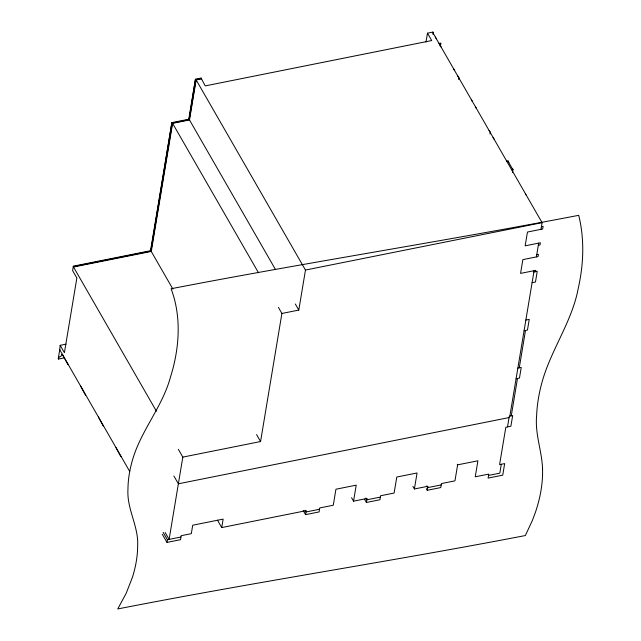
<?xml version="1.0" encoding="UTF-8"?>
<svg xmlns="http://www.w3.org/2000/svg" width="641" height="641" viewBox="0 0 641 641"><rect width="100%" height="100%" fill="white"/><g stroke="black" fill="none" stroke-linecap="round" stroke-linejoin="round"><path stroke-width="0.96" d="M66.039 344.153L60.166 345.331L59.661 350.194M73.354 266.167L73.515 267.025L151.26 251.456L172.597 123.368L189.496 119.987L196.162 79.957L201.234 78.939L201.074 78.09L195.441 79.212L188.774 119.242L171.868 122.623L150.531 250.711L73.354 266.167L72.609 270.614L76.856 277.994L64.404 352.71L60.166 345.331M59.733 349.746L58.251 358.639L58.483 359.048L64.372 357.87M67.978 364.088L67.906 364.529L62.321 354.249A1.234 0.441 78.7 0 1 61.704 354.321A7.764 2.772 78.7 0 1 60.094 356.684A7.764 2.772 78.7 0 0 58.483 359.048M80.702 386.211L85.573 395.257L85.646 394.808M98.369 416.93L103.241 425.985L103.313 425.536M116.037 447.658L120.909 456.704L120.981 456.264M171.868 122.623L150.771 251.12L150.531 250.711M172.934 289.147L151.02 251.048L172.357 122.96L258.499 272.762M195.441 79.212L189.007 119.651L188.774 119.242M275.406 269.38L189.263 119.571L195.769 80.526M201.074 78.09L205.24 85.902L431.713 40.551L427.475 33.18L433.108 32.05L433.012 34.43M457.273 464.236L457.626 464.845L454.958 480.854L441.441 483.562L440.776 487.569L427.251 490.277L427.916 486.271L414.398 488.979L417.067 472.97L396.787 477.032L394.119 493.041L380.594 495.749L379.929 499.756L366.412 502.464L367.077 498.458L353.552 501.166L356.22 485.157L335.94 489.219L333.272 505.228L319.755 507.936L319.09 511.935L305.565 514.643L306.23 510.645L221.73 527.567L223.14 519.114L192.717 525.211L191.306 533.657L181.171 535.692L180.498 539.69L166.981 542.398L167.421 539.73L163.183 532.359M178.342 449.317L182.821 457.113L169.112 539.393L165.186 532.559M182.821 457.113L260.567 441.545L281.904 313.457L278.418 307.4M281.904 313.457L298.802 310.076L305.469 270.045L195.93 79.548M425.993 42.066L427.475 33.18M440.215 46.04L440.543 44.077M440.615 45.471L440.712 43.091L439.021 43.428M458.644 79.548L458.972 77.577L457.746 75.999M489.972 134.033L490.301 132.07L489.083 130.484M512.423 170.883L512.471 168.976M512.496 171.564L512.824 169.593L507.872 160.987M512.608 172.485L512.752 168.92M501.286 464.268L499.804 473.17L488.538 475.422M507.512 426.914L509.291 416.241L512.672 415.56L510.893 426.233L505.821 427.251L499.595 464.613L504.667 463.595L502.744 475.157L488.097 478.09L488.762 474.092L475.245 476.8L477.906 460.783L457.626 464.845M509.851 416.129L534.081 270.694M536.381 256.905L538.672 243.123M540.972 229.334L542.086 222.659L432.539 32.162M511.262 415.841L517.487 378.486M519.266 367.814L525.492 330.452M535.547 271.688L535.772 270.358L520.564 273.403L522.856 259.613L538.071 256.568L538.44 254.349L536.749 254.685M195.673 79.628L201.306 78.498M432.779 32.571L433.34 32.459M435.367 37.082L436.313 38.716M439.253 43.836L440.944 43.5M440.079 45.271L441.024 46.913M172.109 123.04L189.263 119.571M453.74 69.036L454.685 70.67M471.415 99.764L472.353 101.398M475.414 106.726L476.359 108.361M493.081 137.446L494.027 139.089M506.751 161.212L508.153 160.931L508.818 162.622M511.694 169.817L513.104 169.536M151.02 251.048L73.282 266.616L156.428 411.218M305.469 270.045L542.086 222.659M541.421 226.666L543.111 226.329L542.663 228.997L527.455 232.042L525.155 245.832L540.363 242.779L539.994 245.006L538.304 245.343M533.857 272.032L537.238 271.351L535.459 282.024L532.078 282.705M525.86 320.059L529.242 319.386L527.463 330.059L524.082 330.732M517.856 368.094L521.237 367.421L519.458 378.094L516.077 378.767M509.066 417.571L178.374 483.795L173.895 475.999M167.421 539.73L180.946 537.022M319.53 509.266L306.013 511.975L305.028 510.268M380.377 497.087L366.852 499.796L365.875 498.081M441.216 484.9L427.699 487.609L426.714 485.902M525.492 194.023L525.957 194.84M426.313 488.634L427.251 490.277M412.9 486.375L414.398 488.979M295.317 304.01L298.802 310.076M364.529 499.187L366.412 502.464M351.556 497.696L353.552 501.166M303.209 510.548L305.565 514.643M256.584 434.614L260.567 441.545M217.491 520.188L221.73 527.567M59.501 349.337L129.69 471.407M162.269 534.201L166.981 542.398M542.558 468.779C541.917 451.016 534.914 433.957 536.597 415.993A244.205 156.316 -29.9 0 1 542.518 380.458C551.741 348.68 572.149 321.181 578.262 288.29C583.63 264.396 584.672 239.221 578.703 215.328C443.115 241.369 306.654 262.53 171.099 288.73C181.772 317.063 179.416 348.656 170.474 377.108C162.694 405.953 142.27 429.029 133.304 457.329A177.789 113.802 -29.9 0 0 127.952 489.468C126.718 509.082 138.785 526.405 137.655 546.004A172.589 110.476 -29.9 0 1 132.463 577.196L126.229 593.181L117.752 608.95C253.235 582.348 389.784 561.644 525.356 535.547L532.359 520.492L535.203 512.936A202.484 129.61 -29.9 0 0 542.55 468.779"/></g></svg>
